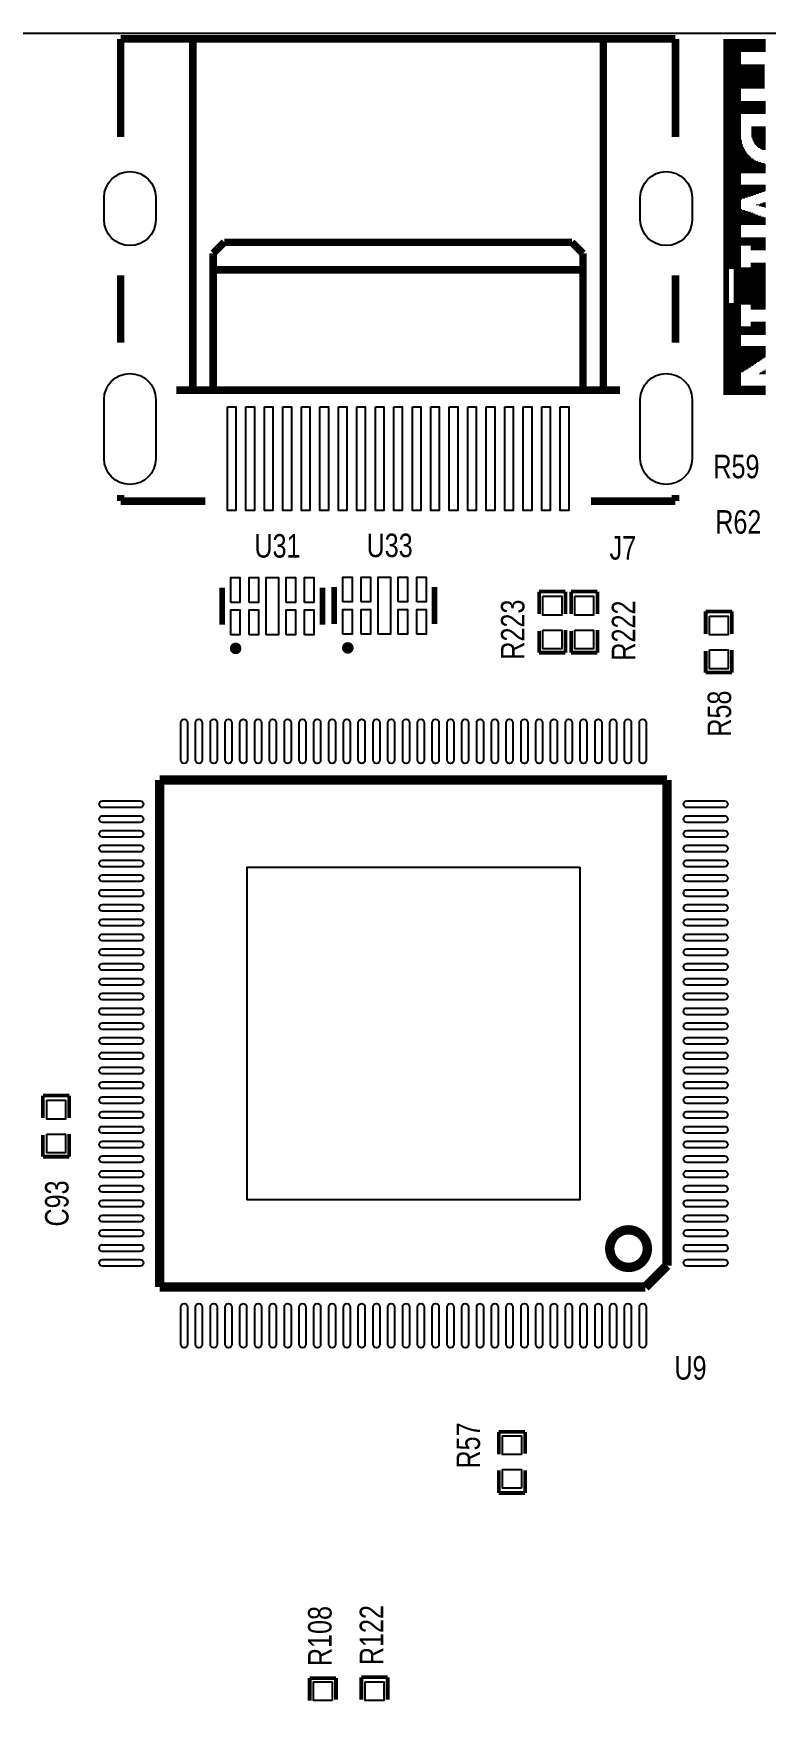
# Model space of a CAD drawing. Extents: x -7 to 215, y -4 to 107.
# Drawn here: x 169.23 to 189.02, y 61.41 to 106.65 of the extents above; entities that cross this region are included whole.
import ezdxf

# ---------------------------------------------------------------- set-up
doc = ezdxf.new("R2010")
doc.units = 0
for name, color, linetype in [('BG_OUTLINE', 3, 'CONTINUOUS'), ('MA_PEN3', 5, 'CONTINUOUS'), ('PG_SILKSCREEN_TOP', 6, 'CONTINUOUS'), ('PIN_TOP', 7, 'CONTINUOUS'), ('RD_SILKSCREEN_TOP', 8, 'CONTINUOUS')]:
    doc.layers.add(name, color=color, linetype=linetype)

msp = doc.modelspace()

# ---------------------------------------------------------------- linework, layer by layer
at = {"layer": 'BG_OUTLINE'}
msp.add_lwpolyline([(96.282764, 8.255), (130.801364, 8.255), (190.206122, 8.255), (214.304372, 8.255), (214.812372, 8.255), (214.964772, 8.255), (214.964772, 106.654092), (214.812372, 106.654092), (214.304372, 106.654092), (190.206122, 106.654092), (143.775938, 106.654092), (0, 106.654092)], dxfattribs=at)
at = {"layer": 'MA_PEN3', "const_width": 0.0254}
for points in [[(187.89015, 106.504232), (187.89015, 96.877632)], [(187.91555, 106.504232), (187.91555, 96.877632)], [(187.94095, 106.504232), (187.94095, 96.877632)], [(187.96635, 106.504232), (187.96635, 96.877632)], [(187.99175, 106.504232), (187.99175, 96.877632)], [(188.01715, 106.504232), (188.01715, 96.877632)], [(188.04255, 106.504232), (188.04255, 100.281232)], [(188.06795, 106.504232), (188.06795, 100.281232)], [(188.09335, 106.504232), (188.09335, 100.281232)], [(188.11875, 106.504232), (188.11875, 100.281232)], [(188.14415, 106.504232), (188.14415, 100.281232)], [(188.16955, 106.504232), (188.16955, 96.877632)], [(188.19495, 106.504232), (188.19495, 96.877632)], [(188.22035, 106.504232), (188.22035, 96.877632)], [(188.24575, 106.504232), (188.24575, 96.877632)], [(188.27115, 106.504232), (188.27115, 96.877632)], [(188.29655, 106.504232), (188.29655, 96.877632)], [(188.32195, 106.504232), (188.32195, 96.877632)], [(188.34735, 106.504232), (188.34735, 96.877632)], [(188.37275, 106.504232), (188.37275, 106.148632)], [(188.39815, 106.504232), (188.39815, 106.148632)], [(188.42355, 106.504232), (188.42355, 106.148632)], [(188.44895, 106.504232), (188.44895, 106.148632)], [(188.47435, 106.504232), (188.47435, 106.148632)], [(188.49975, 106.504232), (188.49975, 106.148632)], [(188.52515, 106.504232), (188.52515, 106.148632)], [(188.55055, 106.504232), (188.55055, 106.148632)], [(188.57595, 106.504232), (188.57595, 106.148632)], [(188.60135, 106.504232), (188.60135, 106.148632)], [(188.62675, 106.504232), (188.62675, 106.148632)], [(188.65215, 106.504232), (188.65215, 106.148632)], [(188.67755, 106.504232), (188.67755, 106.148632)], [(188.70295, 106.504232), (188.70295, 106.148632)], [(188.72835, 106.504232), (188.72835, 106.148632)], [(188.75375, 106.504232), (188.75375, 106.148632)], [(188.77915, 106.504232), (188.77915, 106.148632)], [(188.80455, 106.504232), (188.80455, 106.148632)], [(188.82995, 106.504232), (188.82995, 106.148632)], [(188.85535, 106.504232), (188.85535, 106.148632)], [(188.88075, 106.504232), (188.88075, 106.148632)], [(188.90615, 106.504232), (188.90615, 106.148632)], [(188.93155, 106.504232), (188.93155, 106.148632)], [(188.95695, 106.504232), (188.95695, 106.148632)], [(188.98235, 106.504232), (188.98235, 106.148632)], [(189.00775, 106.504232), (189.00775, 106.148632)], [(188.37275, 105.818432), (188.37275, 105.158032)], [(188.39815, 105.818432), (188.39815, 105.158032)], [(188.42355, 105.818432), (188.42355, 105.158032)], [(188.44895, 105.818432), (188.44895, 105.158032)], [(188.47435, 105.818432), (188.47435, 105.158032)], [(188.49975, 105.818432), (188.49975, 105.158032)], [(188.52515, 105.818432), (188.52515, 105.158032)], [(188.55055, 105.818432), (188.55055, 105.158032)], [(188.57595, 105.818432), (188.57595, 105.158032)], [(188.60135, 105.818432), (188.60135, 105.158032)], [(188.62675, 105.818432), (188.62675, 105.158032)], [(188.65215, 105.818432), (188.65215, 105.158032)], [(188.67755, 105.818432), (188.67755, 105.158032)], [(188.70295, 105.818432), (188.70295, 105.158032)], [(188.72835, 105.818432), (188.72835, 105.158032)], [(188.75375, 105.818432), (188.75375, 105.158032)], [(188.77915, 105.818432), (188.77915, 105.158032)], [(188.80455, 105.818432), (188.80455, 105.158032)], [(188.82995, 105.818432), (188.82995, 105.158032)], [(188.85535, 105.818432), (188.85535, 105.158032)], [(188.88075, 105.818432), (188.88075, 105.158032)], [(188.90615, 105.818432), (188.90615, 105.158032)], [(188.93155, 105.818432), (188.93155, 105.158032)], [(188.95695, 105.818432), (188.95695, 105.158032)], [(188.98235, 105.818432), (188.98235, 105.158032)], [(188.37275, 104.827832), (188.37275, 104.472232)], [(188.39815, 104.827832), (188.39815, 104.472232)], [(188.42355, 104.827832), (188.42355, 104.472232)], [(188.44895, 104.827832), (188.44895, 104.472232)], [(188.47435, 104.827832), (188.47435, 104.472232)], [(188.49975, 104.827832), (188.49975, 104.472232)], [(188.52515, 104.827832), (188.52515, 104.472232)], [(188.55055, 104.827832), (188.55055, 104.472232)], [(188.57595, 104.827832), (188.57595, 104.472232)], [(188.60135, 104.827832), (188.60135, 104.472232)], [(188.62675, 104.827832), (188.62675, 104.472232)], [(188.65215, 104.827832), (188.65215, 104.472232)], [(188.67755, 104.827832), (188.67755, 104.472232)], [(188.70295, 104.827832), (188.70295, 104.472232)], [(188.72835, 104.827832), (188.72835, 104.472232)], [(188.75375, 104.827832), (188.75375, 104.472232)], [(188.77915, 104.827832), (188.77915, 104.472232)], [(188.80455, 104.827832), (188.80455, 104.472232)], [(188.82995, 104.827832), (188.82995, 104.472232)], [(188.85535, 104.827832), (188.85535, 104.472232)], [(188.88075, 104.827832), (188.88075, 104.472232)], [(188.90615, 104.827832), (188.90615, 104.472232)], [(188.93155, 104.827832), (188.93155, 104.472232)], [(188.95695, 104.827832), (188.95695, 104.472232)], [(188.98235, 104.827832), (188.98235, 104.472232)], [(189.00775, 104.827832), (189.00775, 104.472232)], [(188.65215, 104.142032), (188.65215, 103.837232)], [(188.67755, 104.142032), (188.67755, 103.761032)], [(188.70295, 104.142032), (188.70295, 103.710232)], [(188.72835, 104.142032), (188.72835, 103.659432)], [(188.75375, 104.142032), (188.75375, 103.634032)], [(188.77915, 104.142032), (188.77915, 103.608632)], [(188.80455, 104.142032), (188.80455, 103.583232)], [(188.82995, 104.142032), (188.82995, 103.557832)], [(188.85535, 104.142032), (188.85535, 103.557832)], [(188.88075, 104.142032), (188.88075, 103.532432)], [(188.90615, 104.142032), (188.90615, 103.532432)], [(188.93155, 104.142032), (188.93155, 103.507032)], [(188.95695, 104.142032), (188.95695, 103.507032)], [(188.98235, 104.142032), (188.98235, 103.507032)], [(189.00775, 104.142032), (189.00775, 103.507032)], [(188.37275, 103.786432), (188.37275, 102.872032)], [(188.39815, 103.659432), (188.39815, 102.872032)], [(188.42355, 103.583232), (188.42355, 102.872032)], [(188.44895, 103.532432), (188.44895, 102.872032)], [(188.47435, 103.481632), (188.47435, 102.872032)], [(188.49975, 103.456232), (188.49975, 102.872032)], [(188.52515, 103.405432), (188.52515, 102.872032)], [(188.55055, 103.380032), (188.55055, 102.872032)], [(188.57595, 103.354632), (188.57595, 102.872032)], [(188.60135, 103.329232), (188.60135, 102.872032)], [(188.62675, 103.303832), (188.62675, 102.872032)], [(188.65215, 103.278432), (188.65215, 102.872032)], [(188.67755, 103.278432), (188.67755, 102.872032)], [(188.70295, 103.253032), (188.70295, 102.872032)], [(188.72835, 103.227632), (188.72835, 102.872032)], [(188.75375, 103.227632), (188.75375, 102.872032)], [(188.77915, 103.202232), (188.77915, 102.872032)], [(188.80455, 103.202232), (188.80455, 102.872032)], [(188.82995, 103.176832), (188.82995, 102.872032)], [(188.85535, 103.176832), (188.85535, 102.872032)], [(188.88075, 103.176832), (188.88075, 102.872032)], [(188.90615, 103.151432), (188.90615, 102.872032)], [(188.93155, 103.151432), (188.93155, 102.872032)], [(188.95695, 103.151432), (188.95695, 102.872032)], [(188.98235, 103.151432), (188.98235, 102.872032)], [(189.00775, 103.126032), (189.00775, 102.872032)], [(188.37275, 102.567232), (188.37275, 102.160832)], [(188.39815, 102.567232), (188.39815, 102.186232)], [(188.42355, 102.567232), (188.42355, 102.186232)], [(188.44895, 102.567232), (188.44895, 102.186232)], [(188.47435, 102.567232), (188.47435, 102.211632)], [(188.49975, 102.567232), (188.49975, 102.211632)], [(188.52515, 102.567232), (188.52515, 102.211632)], [(188.55055, 102.567232), (188.55055, 102.237032)], [(188.57595, 102.567232), (188.57595, 102.237032)], [(188.60135, 102.567232), (188.60135, 102.237032)], [(188.62675, 102.567232), (188.62675, 102.262432)], [(188.65215, 102.567232), (188.65215, 102.262432)], [(188.67755, 102.567232), (188.67755, 102.262432)], [(188.70295, 102.567232), (188.70295, 102.287832)], [(188.72835, 102.567232), (188.72835, 102.287832)], [(188.75375, 102.567232), (188.75375, 102.287832)], [(188.77915, 102.567232), (188.77915, 102.313232)], [(188.80455, 102.567232), (188.80455, 102.313232)], [(188.82995, 102.567232), (188.82995, 102.313232)], [(188.85535, 102.567232), (188.85535, 102.338632)], [(188.88075, 102.567232), (188.88075, 102.338632)], [(188.90615, 102.567232), (188.90615, 102.338632)], [(188.93155, 102.567232), (188.93155, 102.364032)], [(188.95695, 102.567232), (188.95695, 102.364032)], [(188.98235, 102.567232), (188.98235, 102.364032)], [(189.00775, 102.567232), (189.00775, 102.389432)], [(188.37275, 101.906832), (188.37275, 101.475032)], [(188.39815, 101.881432), (188.39815, 101.475032)], [(188.42355, 101.881432), (188.42355, 101.475032)], [(188.44895, 101.881432), (188.44895, 101.475032)], [(188.47435, 101.856032), (188.47435, 101.475032)], [(188.49975, 101.856032), (188.49975, 101.475032)], [(188.52515, 101.856032), (188.52515, 101.475032)], [(188.55055, 101.830632), (188.55055, 101.475032)], [(188.57595, 101.830632), (188.57595, 101.475032)], [(188.60135, 101.830632), (188.60135, 101.475032)], [(188.62675, 101.805232), (188.62675, 101.475032)], [(188.65215, 101.805232), (188.65215, 101.475032)], [(188.67755, 101.805232), (188.67755, 101.475032)], [(188.77915, 102.033832), (188.77915, 102.008432)], [(188.80455, 102.033832), (188.80455, 102.008432)], [(188.82995, 102.033832), (188.82995, 102.008432)], [(188.85535, 102.033832), (188.85535, 101.983032)], [(188.88075, 102.059232), (188.88075, 101.983032)], [(188.90615, 102.059232), (188.90615, 101.983032)], [(188.93155, 102.059232), (188.93155, 101.957632)], [(188.95695, 102.084632), (188.95695, 101.957632)], [(188.98235, 102.084632), (188.98235, 101.957632)], [(189.00775, 102.084632), (189.00775, 101.932232)], [(188.70295, 101.779832), (188.70295, 101.475032)], [(188.72835, 101.779832), (188.72835, 101.475032)], [(188.75375, 101.754432), (188.75375, 101.475032)], [(188.77915, 101.754432), (188.77915, 101.475032)], [(188.80455, 101.754432), (188.80455, 101.475032)], [(188.82995, 101.729032), (188.82995, 101.475032)], [(188.85535, 101.729032), (188.85535, 101.475032)], [(188.88075, 101.729032), (188.88075, 101.475032)], [(188.90615, 101.703632), (188.90615, 101.475032)], [(188.93155, 101.703632), (188.93155, 101.475032)], [(188.95695, 101.703632), (188.95695, 101.475032)], [(188.98235, 101.678232), (188.98235, 101.475032)], [(189.00775, 101.678232), (189.00775, 101.475032)], [(188.37275, 101.144832), (188.37275, 100.916232)], [(188.39815, 101.144832), (188.39815, 100.916232)], [(188.42355, 101.144832), (188.42355, 100.916232)], [(188.44895, 101.144832), (188.44895, 100.916232)], [(188.47435, 101.144832), (188.47435, 100.916232)], [(188.49975, 101.144832), (188.49975, 100.916232)], [(188.52515, 101.144832), (188.52515, 100.916232)], [(188.55055, 101.144832), (188.55055, 100.916232)], [(188.57595, 101.144832), (188.57595, 100.916232)], [(188.60135, 101.144832), (188.60135, 100.916232)], [(188.62675, 101.144832), (188.62675, 100.789232)], [(188.65215, 101.144832), (188.65215, 100.789232)], [(188.67755, 101.144832), (188.67755, 100.789232)], [(188.70295, 101.144832), (188.70295, 100.789232)], [(188.72835, 101.144832), (188.72835, 100.789232)], [(188.75375, 101.144832), (188.75375, 100.789232)], [(188.77915, 101.144832), (188.77915, 100.789232)], [(188.80455, 101.144832), (188.80455, 100.789232)], [(188.82995, 101.144832), (188.82995, 100.789232)], [(188.85535, 101.144832), (188.85535, 100.789232)], [(188.88075, 101.144832), (188.88075, 100.789232)], [(188.90615, 101.144832), (188.90615, 100.789232)], [(188.93155, 101.144832), (188.93155, 100.789232)], [(188.95695, 101.144832), (188.95695, 100.789232)], [(188.98235, 101.144832), (188.98235, 100.789232)], [(189.00775, 101.144832), (189.00775, 100.789232)], [(188.62675, 100.459032), (188.62675, 99.189032)], [(188.65215, 100.459032), (188.65215, 99.189032)], [(188.67755, 100.459032), (188.67755, 99.189032)], [(188.70295, 100.459032), (188.70295, 99.189032)], [(188.72835, 100.459032), (188.72835, 99.189032)], [(188.75375, 100.459032), (188.75375, 99.189032)], [(188.77915, 100.459032), (188.77915, 99.189032)], [(188.80455, 100.459032), (188.80455, 99.189032)], [(188.82995, 100.459032), (188.82995, 99.189032)], [(188.85535, 100.459032), (188.85535, 99.189032)], [(188.88075, 100.459032), (188.88075, 99.189032)], [(188.90615, 100.459032), (188.90615, 99.189032)], [(188.93155, 100.459032), (188.93155, 99.189032)], [(188.95695, 100.459032), (188.95695, 99.189032)], [(188.98235, 100.459032), (188.98235, 99.189032)], [(189.00775, 100.459032), (189.00775, 99.189032)], [(188.37275, 100.332032), (188.37275, 99.316032)], [(188.39815, 100.332032), (188.39815, 99.316032)], [(188.42355, 100.332032), (188.42355, 99.316032)], [(188.44895, 100.332032), (188.44895, 99.316032)], [(188.47435, 100.332032), (188.47435, 99.316032)], [(188.49975, 100.332032), (188.49975, 99.316032)], [(188.52515, 100.332032), (188.52515, 99.316032)], [(188.55055, 100.332032), (188.55055, 99.316032)], [(188.57595, 100.332032), (188.57595, 99.316032)], [(188.60135, 100.332032), (188.60135, 99.316032)], [(188.04255, 99.366832), (188.04255, 96.877632)], [(188.06795, 99.366832), (188.06795, 96.877632)], [(188.09335, 99.366832), (188.09335, 96.877632)], [(188.11875, 99.366832), (188.11875, 96.877632)], [(188.14415, 99.366832), (188.14415, 96.877632)], [(188.37275, 98.731832), (188.37275, 98.503232)], [(188.39815, 98.731832), (188.39815, 98.503232)], [(188.42355, 98.731832), (188.42355, 98.503232)], [(188.44895, 98.731832), (188.44895, 98.503232)], [(188.47435, 98.731832), (188.47435, 98.503232)], [(188.49975, 98.731832), (188.49975, 98.503232)], [(188.52515, 98.731832), (188.52515, 98.503232)], [(188.55055, 98.731832), (188.55055, 98.503232)], [(188.57595, 98.731832), (188.57595, 98.503232)], [(188.60135, 98.731832), (188.60135, 98.503232)], [(188.62675, 98.858832), (188.62675, 98.503232)], [(188.65215, 98.858832), (188.65215, 98.503232)], [(188.67755, 98.858832), (188.67755, 98.503232)], [(188.70295, 98.858832), (188.70295, 98.503232)], [(188.72835, 98.858832), (188.72835, 98.503232)], [(188.75375, 98.858832), (188.75375, 98.503232)], [(188.77915, 98.858832), (188.77915, 98.503232)], [(188.80455, 98.858832), (188.80455, 98.503232)], [(188.82995, 98.858832), (188.82995, 98.503232)], [(188.85535, 98.858832), (188.85535, 98.503232)], [(188.88075, 98.858832), (188.88075, 98.503232)], [(188.90615, 98.858832), (188.90615, 98.503232)], [(188.93155, 98.858832), (188.93155, 98.503232)], [(188.95695, 98.858832), (188.95695, 98.503232)], [(188.98235, 98.858832), (188.98235, 98.503232)], [(189.00775, 98.858832), (189.00775, 98.503232)], [(188.37275, 98.198432), (188.37275, 97.487232)], [(188.39815, 98.198432), (188.39815, 97.487232)], [(188.42355, 98.198432), (188.42355, 97.512632)], [(188.44895, 98.198432), (188.44895, 97.538032)], [(188.47435, 98.198432), (188.47435, 97.538032)], [(188.49975, 98.198432), (188.49975, 97.563432)], [(188.52515, 98.198432), (188.52515, 97.563432)], [(188.55055, 98.198432), (188.55055, 97.588832)], [(188.57595, 98.198432), (188.57595, 97.614232)], [(188.60135, 98.198432), (188.60135, 97.614232)], [(188.62675, 98.198432), (188.62675, 97.639632)], [(188.65215, 98.198432), (188.65215, 97.665032)], [(188.67755, 98.198432), (188.67755, 97.665032)], [(188.70295, 98.198432), (188.70295, 97.690432)], [(188.72835, 98.198432), (188.72835, 97.715832)], [(188.75375, 98.198432), (188.75375, 97.715832)], [(188.77915, 98.198432), (188.77915, 97.741232)], [(188.80455, 98.198432), (188.80455, 97.766632)], [(188.82995, 98.198432), (188.82995, 97.766632)], [(188.85535, 98.198432), (188.85535, 97.792032)], [(188.88075, 98.198432), (188.88075, 97.817432)], [(188.90615, 98.198432), (188.90615, 97.817432)], [(188.93155, 98.198432), (188.93155, 97.842832)], [(188.95695, 98.198432), (188.95695, 97.868232)], [(188.98235, 98.198432), (188.98235, 97.868232)], [(189.00775, 98.198432), (189.00775, 97.893632)], [(188.85535, 97.461832), (188.85535, 97.436432)], [(188.88075, 97.487232), (188.88075, 97.436432)], [(188.90615, 97.487232), (188.90615, 97.436432)], [(188.93155, 97.512632), (188.93155, 97.436432)], [(188.95695, 97.538032), (188.95695, 97.436432)], [(188.98235, 97.538032), (188.98235, 97.436432)], [(189.00775, 97.563432), (189.00775, 97.436432)], [(188.37275, 97.131632), (188.37275, 96.877632)], [(188.39815, 97.131632), (188.39815, 96.877632)], [(188.42355, 97.131632), (188.42355, 96.877632)], [(188.44895, 97.131632), (188.44895, 96.877632)], [(188.47435, 97.131632), (188.47435, 96.877632)], [(188.49975, 97.131632), (188.49975, 96.877632)], [(188.52515, 97.131632), (188.52515, 96.877632)], [(188.55055, 97.131632), (188.55055, 96.877632)], [(188.57595, 97.131632), (188.57595, 96.877632)], [(188.60135, 97.131632), (188.60135, 96.877632)], [(188.62675, 97.131632), (188.62675, 96.877632)], [(188.65215, 97.131632), (188.65215, 96.877632)], [(188.67755, 97.131632), (188.67755, 96.877632)], [(188.70295, 97.131632), (188.70295, 96.877632)], [(188.72835, 97.131632), (188.72835, 96.877632)], [(188.75375, 97.131632), (188.75375, 96.877632)], [(188.77915, 97.131632), (188.77915, 96.877632)], [(188.80455, 97.131632), (188.80455, 96.877632)], [(188.82995, 97.131632), (188.82995, 96.877632)], [(188.85535, 97.131632), (188.85535, 96.877632)], [(188.88075, 97.131632), (188.88075, 96.877632)], [(188.90615, 97.131632), (188.90615, 96.877632)], [(188.93155, 97.131632), (188.93155, 96.877632)], [(188.95695, 97.131632), (188.95695, 96.877632)], [(188.98235, 97.131632), (188.98235, 96.877632)], [(189.00775, 97.131632), (189.00775, 96.877632)]]:
    msp.add_lwpolyline(points, dxfattribs=at)
at = {"layer": 'PG_SILKSCREEN_TOP'}
for points, const_width in [([(171.58462, 103.853742), (171.58462, 106.507788)], 0.2032), ([(171.58462, 106.507788), (186.58459, 106.507788)], 0.2032), ([(173.533308, 106.507788), (173.533308, 97.00768)], 0.2032), ([(184.635902, 106.507788), (184.635902, 97.00768)], 0.2032), ([(186.58459, 106.507788), (186.58459, 103.853742)], 0.2032), ([(174.084488, 100.707698), (174.384716, 101.007672)], 0.2032), ([(174.384716, 101.007672), (183.784494, 101.007672)], 0.2032), ([(183.784494, 101.007672), (184.084722, 100.707698)], 0.2032), ([(174.084488, 97.00768), (174.084488, 100.707698)], 0.2032), ([(184.084722, 100.707698), (184.084722, 97.00768)], 0.2032), ([(171.58462, 100.108766), (171.58462, 98.291142)], 0.2032), ([(174.084488, 100.262944), (184.084722, 100.262944)], 0.2032), ([(186.58459, 100.108766), (186.58459, 98.291142)], 0.2032), ([(173.08449, 97.00768), (185.08472, 97.00768)], 0.2032), ([(171.58462, 94.007686), (171.58462, 94.174056)], 0.2032), ([(173.87062, 94.007686), (171.58462, 94.007686)], 0.2032), ([(186.58459, 94.007686), (184.29859, 94.007686)], 0.2032), ([(186.58459, 94.174056), (186.58459, 94.007686)], 0.2032), ([(174.327312, 90.667586), (174.327312, 91.667838)], 0.1524), ([(177.038508, 91.667838), (177.038508, 90.667586)], 0.1524), ([(177.360072, 90.680286), (177.360072, 91.680538)], 0.1524), ([(180.071268, 91.680538), (180.071268, 90.680286)], 0.1524), ([(182.89905, 91.561412), (182.89905, 90.951812)], 0.1016), ([(183.61025, 91.561412), (182.89905, 91.561412)], 0.1016), ([(183.61025, 91.561412), (183.61025, 90.951812)], 0.1016), ([(183.76265, 91.561412), (183.76265, 90.951812)], 0.1016), ([(184.47385, 91.561412), (183.76265, 91.561412)], 0.1016), ([(184.47385, 91.561412), (184.47385, 90.951812)], 0.1016), ([(187.400946, 91.022932), (187.400946, 90.413332)], 0.1016), ([(188.112146, 91.022932), (187.400946, 91.022932)], 0.1016), ([(188.112146, 91.022932), (188.112146, 90.413332)], 0.1016), ([(182.89905, 89.910412), (182.89905, 90.494612)], 0.1016), ([(183.61025, 90.520012), (183.61025, 89.910412)], 0.1016), ([(183.76265, 89.910412), (183.76265, 90.494612)], 0.1016), ([(184.47385, 90.520012), (184.47385, 89.910412)], 0.1016), ([(183.61025, 89.910412), (182.89905, 89.910412)], 0.1016), ([(184.47385, 89.910412), (183.76265, 89.910412)], 0.1016), ([(187.400946, 89.371932), (187.400946, 89.956132)], 0.1016), ([(188.112146, 89.981532), (188.112146, 89.371932)], 0.1016), ([(188.112146, 89.371932), (187.400946, 89.371932)], 0.1016), ([(172.641768, 86.467696), (172.641768, 72.751696)], 0.254), ([(186.357768, 86.467696), (172.641768, 86.467696)], 0.254), ([(186.357768, 73.335896), (186.357768, 86.467696)], 0.254), ([(169.481754, 77.931772), (169.481754, 77.322172)], 0.1016), ([(170.192954, 77.931772), (169.481754, 77.931772)], 0.1016), ([(170.192954, 77.931772), (170.192954, 77.322172)], 0.1016), ([(169.481754, 76.280772), (169.481754, 76.864972)], 0.1016), ([(170.192954, 76.890372), (170.192954, 76.280772)], 0.1016), ([(170.192954, 76.280772), (169.481754, 76.280772)], 0.1016), ([(185.773568, 72.751696), (186.357768, 73.335896)], 0.254), ([(172.641768, 72.751696), (185.773568, 72.751696)], 0.254), ([(181.808374, 68.226432), (181.808374, 68.836032)], 0.1016), ([(181.808374, 68.836032), (182.519574, 68.836032)], 0.1016), ([(182.519574, 68.836032), (182.519574, 68.251832)], 0.1016), ([(181.808374, 67.185032), (181.808374, 67.794632)], 0.1016), ([(182.519574, 67.185032), (182.519574, 67.794632)], 0.1016), ([(181.808374, 67.185032), (182.519574, 67.185032)], 0.1016), ([(176.69383, 61.569092), (176.69383, 62.178692)], 0.1016), ([(176.69383, 62.178692), (177.40503, 62.178692)], 0.1016), ([(177.40503, 62.178692), (177.40503, 61.594492)], 0.1016), ([(178.09083, 62.204092), (178.09083, 61.594492)], 0.1016), ([(178.80203, 62.204092), (178.09083, 62.204092)], 0.1016), ([(178.80203, 62.204092), (178.80203, 61.594492)], 0.1016)]:
    msp.add_lwpolyline(points, dxfattribs=dict(at, const_width=const_width))
for points, const_width in [([(174.772574, 90.024712, 1), (174.612046, 90.024712, 1)], 0.1524), ([(177.805334, 90.037412, 1), (177.644806, 90.037412, 1)], 0.1524), ([(185.824368, 73.793096, 1), (184.808368, 73.793096, 1)], 0.254)]:
    msp.add_lwpolyline(points, format="xyb", close=True, dxfattribs=dict(at, const_width=const_width))
at = {"layer": 'PIN_TOP'}
for points in [[(171.134532, 101.61778), (171.134532, 102.217728, -1), (172.53458, 102.217728), (172.53458, 101.61778, -1)], [(185.63463, 101.61778), (185.63463, 102.217728, -1), (187.034678, 102.217728), (187.034678, 101.61778, -1)], [(171.134532, 95.157671), (171.134532, 96.757617, -1), (172.53458, 96.757617), (172.53458, 95.157671, -1)], [(185.63463, 95.157671), (185.63463, 96.757617, -1), (187.034678, 96.757617), (187.034678, 95.157671, -1)], [(173.209839, 86.999699), (173.209839, 88.019509, -1), (173.389925, 88.019509), (173.389925, 86.999699, -1)], [(173.609635, 86.999699), (173.609635, 88.019509, -1), (173.789721, 88.019509), (173.789721, 86.999699, -1)], [(174.009685, 86.999699), (174.009685, 88.019509, -1), (174.189771, 88.019509), (174.189771, 86.999699, -1)], [(174.409735, 86.999699), (174.409735, 88.019509, -1), (174.589821, 88.019509), (174.589821, 86.999699, -1)], [(174.809785, 86.999699), (174.809785, 88.019509, -1), (174.989871, 88.019509), (174.989871, 86.999699, -1)], [(175.209835, 86.999699), (175.209835, 88.019509, -1), (175.389921, 88.019509), (175.389921, 86.999699, -1)], [(175.609631, 86.999699), (175.609631, 88.019509, -1), (175.789717, 88.019509), (175.789717, 86.999699, -1)], [(176.009681, 86.999699), (176.009681, 88.019509, -1), (176.189767, 88.019509), (176.189767, 86.999699, -1)], [(176.409731, 86.999699), (176.409731, 88.019509, -1), (176.589817, 88.019509), (176.589817, 86.999699, -1)], [(176.809781, 86.999699), (176.809781, 88.019509, -1), (176.989867, 88.019509), (176.989867, 86.999699, -1)], [(177.209831, 86.999699), (177.209831, 88.019509, -1), (177.389917, 88.019509), (177.389917, 86.999699, -1)], [(177.609627, 86.999699), (177.609627, 88.019509, -1), (177.789713, 88.019509), (177.789713, 86.999699, -1)], [(178.009677, 86.999699), (178.009677, 88.019509, -1), (178.189763, 88.019509), (178.189763, 86.999699, -1)], [(178.409727, 86.999699), (178.409727, 88.019509, -1), (178.589813, 88.019509), (178.589813, 86.999699, -1)], [(178.809777, 86.999699), (178.809777, 88.019509, -1), (178.989863, 88.019509), (178.989863, 86.999699, -1)], [(179.209827, 86.999699), (179.209827, 88.019509, -1), (179.389913, 88.019509), (179.389913, 86.999699, -1)], [(179.609623, 86.999699), (179.609623, 88.019509, -1), (179.789709, 88.019509), (179.789709, 86.999699, -1)], [(180.009673, 86.999699), (180.009673, 88.019509, -1), (180.189759, 88.019509), (180.189759, 86.999699, -1)], [(180.409723, 86.999699), (180.409723, 88.019509, -1), (180.589809, 88.019509), (180.589809, 86.999699, -1)], [(180.809773, 86.999699), (180.809773, 88.019509, -1), (180.989859, 88.019509), (180.989859, 86.999699, -1)], [(181.209823, 86.999699), (181.209823, 88.019509, -1), (181.389909, 88.019509), (181.389909, 86.999699, -1)], [(181.609619, 86.999699), (181.609619, 88.019509, -1), (181.789705, 88.019509), (181.789705, 86.999699, -1)], [(182.009669, 86.999699), (182.009669, 88.019509, -1), (182.189755, 88.019509), (182.189755, 86.999699, -1)], [(182.409719, 86.999699), (182.409719, 88.019509, -1), (182.589805, 88.019509), (182.589805, 86.999699, -1)], [(182.809769, 86.999699), (182.809769, 88.019509, -1), (182.989855, 88.019509), (182.989855, 86.999699, -1)], [(183.209819, 86.999699), (183.209819, 88.019509, -1), (183.389905, 88.019509), (183.389905, 86.999699, -1)], [(183.609615, 86.999699), (183.609615, 88.019509, -1), (183.789701, 88.019509), (183.789701, 86.999699, -1)], [(184.009665, 86.999699), (184.009665, 88.019509, -1), (184.189751, 88.019509), (184.189751, 86.999699, -1)], [(184.409715, 86.999699), (184.409715, 88.019509, -1), (184.589801, 88.019509), (184.589801, 86.999699, -1)], [(184.809765, 86.999699), (184.809765, 88.019509, -1), (184.989851, 88.019509), (184.989851, 86.999699, -1)], [(185.209815, 86.999699), (185.209815, 88.019509, -1), (185.389901, 88.019509), (185.389901, 86.999699, -1)], [(185.609611, 86.999699), (185.609611, 88.019509, -1), (185.789697, 88.019509), (185.789697, 86.999699, -1)], [(171.089955, 85.899625), (172.109765, 85.899625, -1), (172.109765, 85.719539), (171.089955, 85.719539, -1)], [(186.889771, 85.899625), (187.909581, 85.899625, -1), (187.909581, 85.719539), (186.889771, 85.719539, -1)], [(171.089955, 85.499829), (172.109765, 85.499829, -1), (172.109765, 85.319743), (171.089955, 85.319743, -1)], [(171.089955, 85.099779), (172.109765, 85.099779, -1), (172.109765, 84.919693), (171.089955, 84.919693, -1)], [(186.889771, 85.499829), (187.909581, 85.499829, -1), (187.909581, 85.319743), (186.889771, 85.319743, -1)], [(186.889771, 85.099779), (187.909581, 85.099779, -1), (187.909581, 84.919693), (186.889771, 84.919693, -1)], [(171.089955, 84.699729), (172.109765, 84.699729, -1), (172.109765, 84.519643), (171.089955, 84.519643, -1)], [(186.889771, 84.699729), (187.909581, 84.699729, -1), (187.909581, 84.519643), (186.889771, 84.519643, -1)], [(171.089955, 84.299679), (172.109765, 84.299679, -1), (172.109765, 84.119593), (171.089955, 84.119593, -1)], [(186.889771, 84.299679), (187.909581, 84.299679, -1), (187.909581, 84.119593), (186.889771, 84.119593, -1)], [(171.089955, 83.899629), (172.109765, 83.899629, -1), (172.109765, 83.719543), (171.089955, 83.719543, -1)], [(186.889771, 83.899629), (187.909581, 83.899629, -1), (187.909581, 83.719543), (186.889771, 83.719543, -1)], [(171.089955, 83.499833), (172.109765, 83.499833, -1), (172.109765, 83.319747), (171.089955, 83.319747, -1)], [(186.889771, 83.499833), (187.909581, 83.499833, -1), (187.909581, 83.319747), (186.889771, 83.319747, -1)], [(171.089955, 83.099783), (172.109765, 83.099783, -1), (172.109765, 82.919697), (171.089955, 82.919697, -1)], [(186.889771, 83.099783), (187.909581, 83.099783, -1), (187.909581, 82.919697), (186.889771, 82.919697, -1)], [(171.089955, 82.699733), (172.109765, 82.699733, -1), (172.109765, 82.519647), (171.089955, 82.519647, -1)], [(186.889771, 82.699733), (187.909581, 82.699733, -1), (187.909581, 82.519647), (186.889771, 82.519647, -1)], [(171.089955, 82.299683), (172.109765, 82.299683, -1), (172.109765, 82.119597), (171.089955, 82.119597, -1)], [(171.089955, 81.899633), (172.109765, 81.899633, -1), (172.109765, 81.719547), (171.089955, 81.719547, -1)], [(186.889771, 82.299683), (187.909581, 82.299683, -1), (187.909581, 82.119597), (186.889771, 82.119597, -1)], [(186.889771, 81.899633), (187.909581, 81.899633, -1), (187.909581, 81.719547), (186.889771, 81.719547, -1)], [(171.089955, 81.499837), (172.109765, 81.499837, -1), (172.109765, 81.319751), (171.089955, 81.319751, -1)], [(186.889771, 81.499837), (187.909581, 81.499837, -1), (187.909581, 81.319751), (186.889771, 81.319751, -1)], [(171.089955, 81.099787), (172.109765, 81.099787, -1), (172.109765, 80.919701), (171.089955, 80.919701, -1)], [(186.889771, 81.099787), (187.909581, 81.099787, -1), (187.909581, 80.919701), (186.889771, 80.919701, -1)], [(171.089955, 80.699737), (172.109765, 80.699737, -1), (172.109765, 80.519651), (171.089955, 80.519651, -1)], [(186.889771, 80.699737), (187.909581, 80.699737, -1), (187.909581, 80.519651), (186.889771, 80.519651, -1)], [(171.089955, 80.299687), (172.109765, 80.299687, -1), (172.109765, 80.119601), (171.089955, 80.119601, -1)], [(186.889771, 80.299687), (187.909581, 80.299687, -1), (187.909581, 80.119601), (186.889771, 80.119601, -1)], [(171.089955, 79.899637), (172.109765, 79.899637, -1), (172.109765, 79.719551), (171.089955, 79.719551, -1)], [(186.889771, 79.899637), (187.909581, 79.899637, -1), (187.909581, 79.719551), (186.889771, 79.719551, -1)], [(171.089955, 79.499841), (172.109765, 79.499841, -1), (172.109765, 79.319755), (171.089955, 79.319755, -1)], [(186.889771, 79.499841), (187.909581, 79.499841, -1), (187.909581, 79.319755), (186.889771, 79.319755, -1)], [(171.089955, 79.099791), (172.109765, 79.099791, -1), (172.109765, 78.919705), (171.089955, 78.919705, -1)], [(186.889771, 79.099791), (187.909581, 79.099791, -1), (187.909581, 78.919705), (186.889771, 78.919705, -1)], [(171.089955, 78.699741), (172.109765, 78.699741, -1), (172.109765, 78.519655), (171.089955, 78.519655, -1)], [(171.089955, 78.299691), (172.109765, 78.299691, -1), (172.109765, 78.119605), (171.089955, 78.119605, -1)], [(186.889771, 78.699741), (187.909581, 78.699741, -1), (187.909581, 78.519655), (186.889771, 78.519655, -1)], [(186.889771, 78.299691), (187.909581, 78.299691, -1), (187.909581, 78.119605), (186.889771, 78.119605, -1)], [(171.089955, 77.899641), (172.109765, 77.899641, -1), (172.109765, 77.719555), (171.089955, 77.719555, -1)], [(186.889771, 77.899641), (187.909581, 77.899641, -1), (187.909581, 77.719555), (186.889771, 77.719555, -1)], [(171.089955, 77.499845), (172.109765, 77.499845, -1), (172.109765, 77.319759), (171.089955, 77.319759, -1)], [(186.889771, 77.499845), (187.909581, 77.499845, -1), (187.909581, 77.319759), (186.889771, 77.319759, -1)], [(171.089955, 77.099795), (172.109765, 77.099795, -1), (172.109765, 76.919709), (171.089955, 76.919709, -1)], [(186.889771, 77.099795), (187.909581, 77.099795, -1), (187.909581, 76.919709), (186.889771, 76.919709, -1)], [(171.089955, 76.699745), (172.109765, 76.699745, -1), (172.109765, 76.519659), (171.089955, 76.519659, -1)], [(186.889771, 76.699745), (187.909581, 76.699745, -1), (187.909581, 76.519659), (186.889771, 76.519659, -1)], [(171.089955, 76.299695), (172.109765, 76.299695, -1), (172.109765, 76.119609), (171.089955, 76.119609, -1)], [(186.889771, 76.299695), (187.909581, 76.299695, -1), (187.909581, 76.119609), (186.889771, 76.119609, -1)], [(171.089955, 75.899645), (172.109765, 75.899645, -1), (172.109765, 75.719559), (171.089955, 75.719559, -1)], [(186.889771, 75.899645), (187.909581, 75.899645, -1), (187.909581, 75.719559), (186.889771, 75.719559, -1)], [(171.089955, 75.499849), (172.109765, 75.499849, -1), (172.109765, 75.319763), (171.089955, 75.319763, -1)], [(186.889771, 75.499849), (187.909581, 75.499849, -1), (187.909581, 75.319763), (186.889771, 75.319763, -1)], [(171.089955, 75.099799), (172.109765, 75.099799, -1), (172.109765, 74.919713), (171.089955, 74.919713, -1)], [(171.089955, 74.699749), (172.109765, 74.699749, -1), (172.109765, 74.519663), (171.089955, 74.519663, -1)], [(186.889771, 75.099799), (187.909581, 75.099799, -1), (187.909581, 74.919713), (186.889771, 74.919713, -1)], [(186.889771, 74.699749), (187.909581, 74.699749, -1), (187.909581, 74.519663), (186.889771, 74.519663, -1)], [(171.089955, 74.299699), (172.109765, 74.299699, -1), (172.109765, 74.119613), (171.089955, 74.119613, -1)], [(186.889771, 74.299699), (187.909581, 74.299699, -1), (187.909581, 74.119613), (186.889771, 74.119613, -1)], [(171.089955, 73.899649), (172.109765, 73.899649, -1), (172.109765, 73.719563), (171.089955, 73.719563, -1)], [(186.889771, 73.899649), (187.909581, 73.899649, -1), (187.909581, 73.719563), (186.889771, 73.719563, -1)], [(171.089955, 73.499853), (172.109765, 73.499853, -1), (172.109765, 73.319767), (171.089955, 73.319767, -1)], [(186.889771, 73.499853), (187.909581, 73.499853, -1), (187.909581, 73.319767), (186.889771, 73.319767, -1)], [(173.209839, 71.199883), (173.209839, 72.219693, -1), (173.389925, 72.219693), (173.389925, 71.199883, -1)], [(173.609635, 71.199883), (173.609635, 72.219693, -1), (173.789721, 72.219693), (173.789721, 71.199883, -1)], [(174.009685, 71.199883), (174.009685, 72.219693, -1), (174.189771, 72.219693), (174.189771, 71.199883, -1)], [(174.409735, 71.199883), (174.409735, 72.219693, -1), (174.589821, 72.219693), (174.589821, 71.199883, -1)], [(174.809785, 71.199883), (174.809785, 72.219693, -1), (174.989871, 72.219693), (174.989871, 71.199883, -1)], [(175.209835, 71.199883), (175.209835, 72.219693, -1), (175.389921, 72.219693), (175.389921, 71.199883, -1)], [(175.609631, 71.199883), (175.609631, 72.219693, -1), (175.789717, 72.219693), (175.789717, 71.199883, -1)], [(176.009681, 71.199883), (176.009681, 72.219693, -1), (176.189767, 72.219693), (176.189767, 71.199883, -1)], [(176.409731, 71.199883), (176.409731, 72.219693, -1), (176.589817, 72.219693), (176.589817, 71.199883, -1)], [(176.809781, 71.199883), (176.809781, 72.219693, -1), (176.989867, 72.219693), (176.989867, 71.199883, -1)], [(177.209831, 71.199883), (177.209831, 72.219693, -1), (177.389917, 72.219693), (177.389917, 71.199883, -1)], [(177.609627, 71.199883), (177.609627, 72.219693, -1), (177.789713, 72.219693), (177.789713, 71.199883, -1)], [(178.009677, 71.199883), (178.009677, 72.219693, -1), (178.189763, 72.219693), (178.189763, 71.199883, -1)], [(178.409727, 71.199883), (178.409727, 72.219693, -1), (178.589813, 72.219693), (178.589813, 71.199883, -1)], [(178.809777, 71.199883), (178.809777, 72.219693, -1), (178.989863, 72.219693), (178.989863, 71.199883, -1)], [(179.209827, 71.199883), (179.209827, 72.219693, -1), (179.389913, 72.219693), (179.389913, 71.199883, -1)], [(179.609623, 71.199883), (179.609623, 72.219693, -1), (179.789709, 72.219693), (179.789709, 71.199883, -1)], [(180.009673, 71.199883), (180.009673, 72.219693, -1), (180.189759, 72.219693), (180.189759, 71.199883, -1)], [(180.409723, 71.199883), (180.409723, 72.219693, -1), (180.589809, 72.219693), (180.589809, 71.199883, -1)], [(180.809773, 71.199883), (180.809773, 72.219693, -1), (180.989859, 72.219693), (180.989859, 71.199883, -1)], [(181.209823, 71.199883), (181.209823, 72.219693, -1), (181.389909, 72.219693), (181.389909, 71.199883, -1)], [(181.609619, 71.199883), (181.609619, 72.219693, -1), (181.789705, 72.219693), (181.789705, 71.199883, -1)], [(182.009669, 71.199883), (182.009669, 72.219693, -1), (182.189755, 72.219693), (182.189755, 71.199883, -1)], [(182.409719, 71.199883), (182.409719, 72.219693, -1), (182.589805, 72.219693), (182.589805, 71.199883, -1)], [(182.809769, 71.199883), (182.809769, 72.219693, -1), (182.989855, 72.219693), (182.989855, 71.199883, -1)], [(183.209819, 71.199883), (183.209819, 72.219693, -1), (183.389905, 72.219693), (183.389905, 71.199883, -1)], [(183.609615, 71.199883), (183.609615, 72.219693, -1), (183.789701, 72.219693), (183.789701, 71.199883, -1)], [(184.009665, 71.199883), (184.009665, 72.219693, -1), (184.189751, 72.219693), (184.189751, 71.199883, -1)], [(184.409715, 71.199883), (184.409715, 72.219693, -1), (184.589801, 72.219693), (184.589801, 71.199883, -1)], [(184.809765, 71.199883), (184.809765, 72.219693, -1), (184.989851, 72.219693), (184.989851, 71.199883, -1)], [(185.209815, 71.199883), (185.209815, 72.219693, -1), (185.389901, 72.219693), (185.389901, 71.199883, -1)], [(185.609611, 71.199883), (185.609611, 72.219693, -1), (185.789697, 72.219693), (185.789697, 71.199883, -1)]]:
    msp.add_lwpolyline(points, format="xyb", close=True, dxfattribs=at)
for points in [[(174.470314, 96.557592), (174.698914, 96.557592), (174.698914, 93.757496), (174.470314, 93.757496)], [(174.970186, 96.557592), (175.198786, 96.557592), (175.198786, 93.757496), (174.970186, 93.757496)], [(175.470312, 96.557592), (175.698912, 96.557592), (175.698912, 93.757496), (175.470312, 93.757496)], [(175.970184, 96.557592), (176.198784, 96.557592), (176.198784, 93.757496), (175.970184, 93.757496)], [(176.47031, 96.557592), (176.69891, 96.557592), (176.69891, 93.757496), (176.47031, 93.757496)], [(176.970182, 96.557592), (177.198782, 96.557592), (177.198782, 93.757496), (176.970182, 93.757496)], [(177.470308, 96.557592), (177.698908, 96.557592), (177.698908, 93.757496), (177.470308, 93.757496)], [(177.97018, 96.557592), (178.19878, 96.557592), (178.19878, 93.757496), (177.97018, 93.757496)], [(178.470306, 96.557592), (178.698906, 96.557592), (178.698906, 93.757496), (178.470306, 93.757496)], [(178.970178, 96.557592), (179.198778, 96.557592), (179.198778, 93.757496), (178.970178, 93.757496)], [(179.470304, 96.557592), (179.698904, 96.557592), (179.698904, 93.757496), (179.470304, 93.757496)], [(179.970176, 96.557592), (180.198776, 96.557592), (180.198776, 93.757496), (179.970176, 93.757496)], [(180.470302, 96.557592), (180.698902, 96.557592), (180.698902, 93.757496), (180.470302, 93.757496)], [(180.970174, 96.557592), (181.198774, 96.557592), (181.198774, 93.757496), (180.970174, 93.757496)], [(181.4703, 96.557592), (181.6989, 96.557592), (181.6989, 93.757496), (181.4703, 93.757496)], [(181.970172, 96.557592), (182.198772, 96.557592), (182.198772, 93.757496), (181.970172, 93.757496)], [(182.470298, 96.557592), (182.698898, 96.557592), (182.698898, 93.757496), (182.470298, 93.757496)], [(182.97017, 96.557592), (183.19877, 96.557592), (183.19877, 93.757496), (182.97017, 93.757496)], [(183.470296, 96.557592), (183.698896, 96.557592), (183.698896, 93.757496), (183.470296, 93.757496)], [(174.557944, 91.267534), (174.557944, 91.942666), (174.80788, 91.942666), (174.80788, 91.267534)], [(175.057816, 91.267534), (175.057816, 91.942666), (175.307752, 91.942666), (175.307752, 91.267534)], [(175.51781, 90.393012), (175.51781, 91.942412), (175.84801, 91.942412), (175.84801, 90.393012)], [(176.058068, 91.267534), (176.058068, 91.942666), (176.308004, 91.942666), (176.308004, 91.267534)], [(176.55794, 91.267534), (176.55794, 91.942666), (176.807876, 91.942666), (176.807876, 91.267534)], [(177.590704, 91.280234), (177.590704, 91.955366), (177.84064, 91.955366), (177.84064, 91.280234)], [(178.090576, 91.280234), (178.090576, 91.955366), (178.340512, 91.955366), (178.340512, 91.280234)], [(178.55057, 90.405712), (178.55057, 91.955112), (178.88077, 91.955112), (178.88077, 90.405712)], [(179.090828, 91.280234), (179.090828, 91.955366), (179.340764, 91.955366), (179.340764, 91.280234)], [(179.5907, 91.280234), (179.5907, 91.955366), (179.840636, 91.955366), (179.840636, 91.280234)], [(183.00065, 91.434412), (183.50865, 91.434412), (183.50865, 90.926412), (183.00065, 90.926412)], [(183.86425, 91.434412), (184.37225, 91.434412), (184.37225, 90.926412), (183.86425, 90.926412)], [(174.557944, 90.392758), (174.557944, 91.06789), (174.80788, 91.06789), (174.80788, 90.392758)], [(175.057816, 90.392758), (175.057816, 91.06789), (175.307752, 91.06789), (175.307752, 90.392758)], [(176.058068, 90.392758), (176.058068, 91.06789), (176.308004, 91.06789), (176.308004, 90.392758)], [(176.55794, 90.392758), (176.55794, 91.06789), (176.807876, 91.06789), (176.807876, 90.392758)], [(177.590704, 90.405458), (177.590704, 91.08059), (177.84064, 91.08059), (177.84064, 90.405458)], [(178.090576, 90.405458), (178.090576, 91.08059), (178.340512, 91.08059), (178.340512, 90.405458)], [(179.090828, 90.405458), (179.090828, 91.08059), (179.340764, 91.08059), (179.340764, 90.405458)], [(179.5907, 90.405458), (179.5907, 91.08059), (179.840636, 91.08059), (179.840636, 90.405458)], [(183.00065, 90.520012), (183.50865, 90.520012), (183.50865, 90.012012), (183.00065, 90.012012)], [(183.86425, 90.520012), (184.37225, 90.520012), (184.37225, 90.012012), (183.86425, 90.012012)], [(187.502546, 90.895932), (188.010546, 90.895932), (188.010546, 90.387932), (187.502546, 90.387932)], [(187.502546, 89.981532), (188.010546, 89.981532), (188.010546, 89.473532), (187.502546, 89.473532)], [(183.999759, 84.109687), (183.999759, 75.109705), (174.999777, 75.109705), (174.999777, 84.109687)], [(169.583354, 77.804772), (170.091354, 77.804772), (170.091354, 77.296772), (169.583354, 77.296772)], [(169.583354, 76.890372), (170.091354, 76.890372), (170.091354, 76.382372), (169.583354, 76.382372)], [(182.417974, 68.226432), (181.909974, 68.226432), (181.909974, 68.734432), (182.417974, 68.734432)], [(182.417974, 67.312032), (181.909974, 67.312032), (181.909974, 67.820032), (182.417974, 67.820032)], [(177.30343, 61.569092), (176.79543, 61.569092), (176.79543, 62.077092), (177.30343, 62.077092)], [(178.19243, 62.077092), (178.70043, 62.077092), (178.70043, 61.569092), (178.19243, 61.569092)]]:
    msp.add_lwpolyline(points, close=True, dxfattribs=at)

# ---------------------------------------------------------------- texts
at = {"layer": 'RD_SILKSCREEN_TOP', "width": 0.8}
for s, p in [('R59', (187.61075, 94.626176)), ('R62', (187.66155, 93.12783)), ('U31', (175.20031, 92.48013)), ('U33', (178.23307, 92.49283)), ('J7', (184.80405, 92.425012)), ('U9', (186.55665, 70.250812))]:
    msp.add_text(s, height=0.635, dxfattribs=at).set_placement(p)
for s, p in [('R223', (182.501032, 89.719912)), ('R222', (185.498232, 89.694512)), ('R58', (188.089032, 87.637112)), ('C93', (170.17365, 74.391012)), ('R57', (181.300374, 67.845432)), ('R108', (177.28565, 62.503812)), ('R122', (178.68265, 62.529212))]:
    msp.add_text(s, height=0.635, rotation=90, dxfattribs=at).set_placement(p)

doc.saveas('drawing.dxf')
